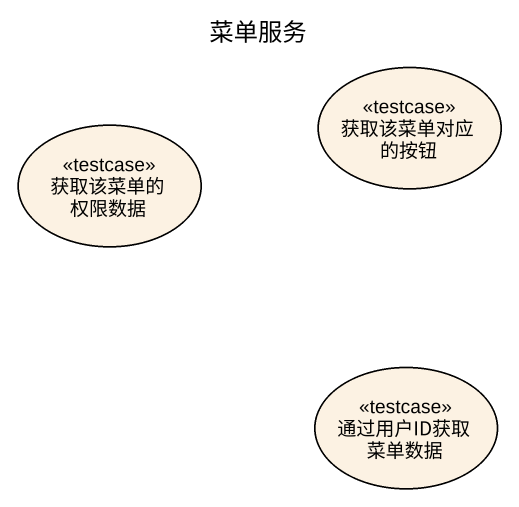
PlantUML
@startuml
title 菜单服务
usecase "获取该菜单的 权限数据" as 获取该菜单的_权限数据 <<testcase>>
usecase "获取该菜单对应 的按钮" as 获取该菜单对应_的按钮 <<testcase>>
usecase "通过用户ID获取 菜单数据" as 通过用户ID获取_菜单数据 <<testcase>>
@enduml
